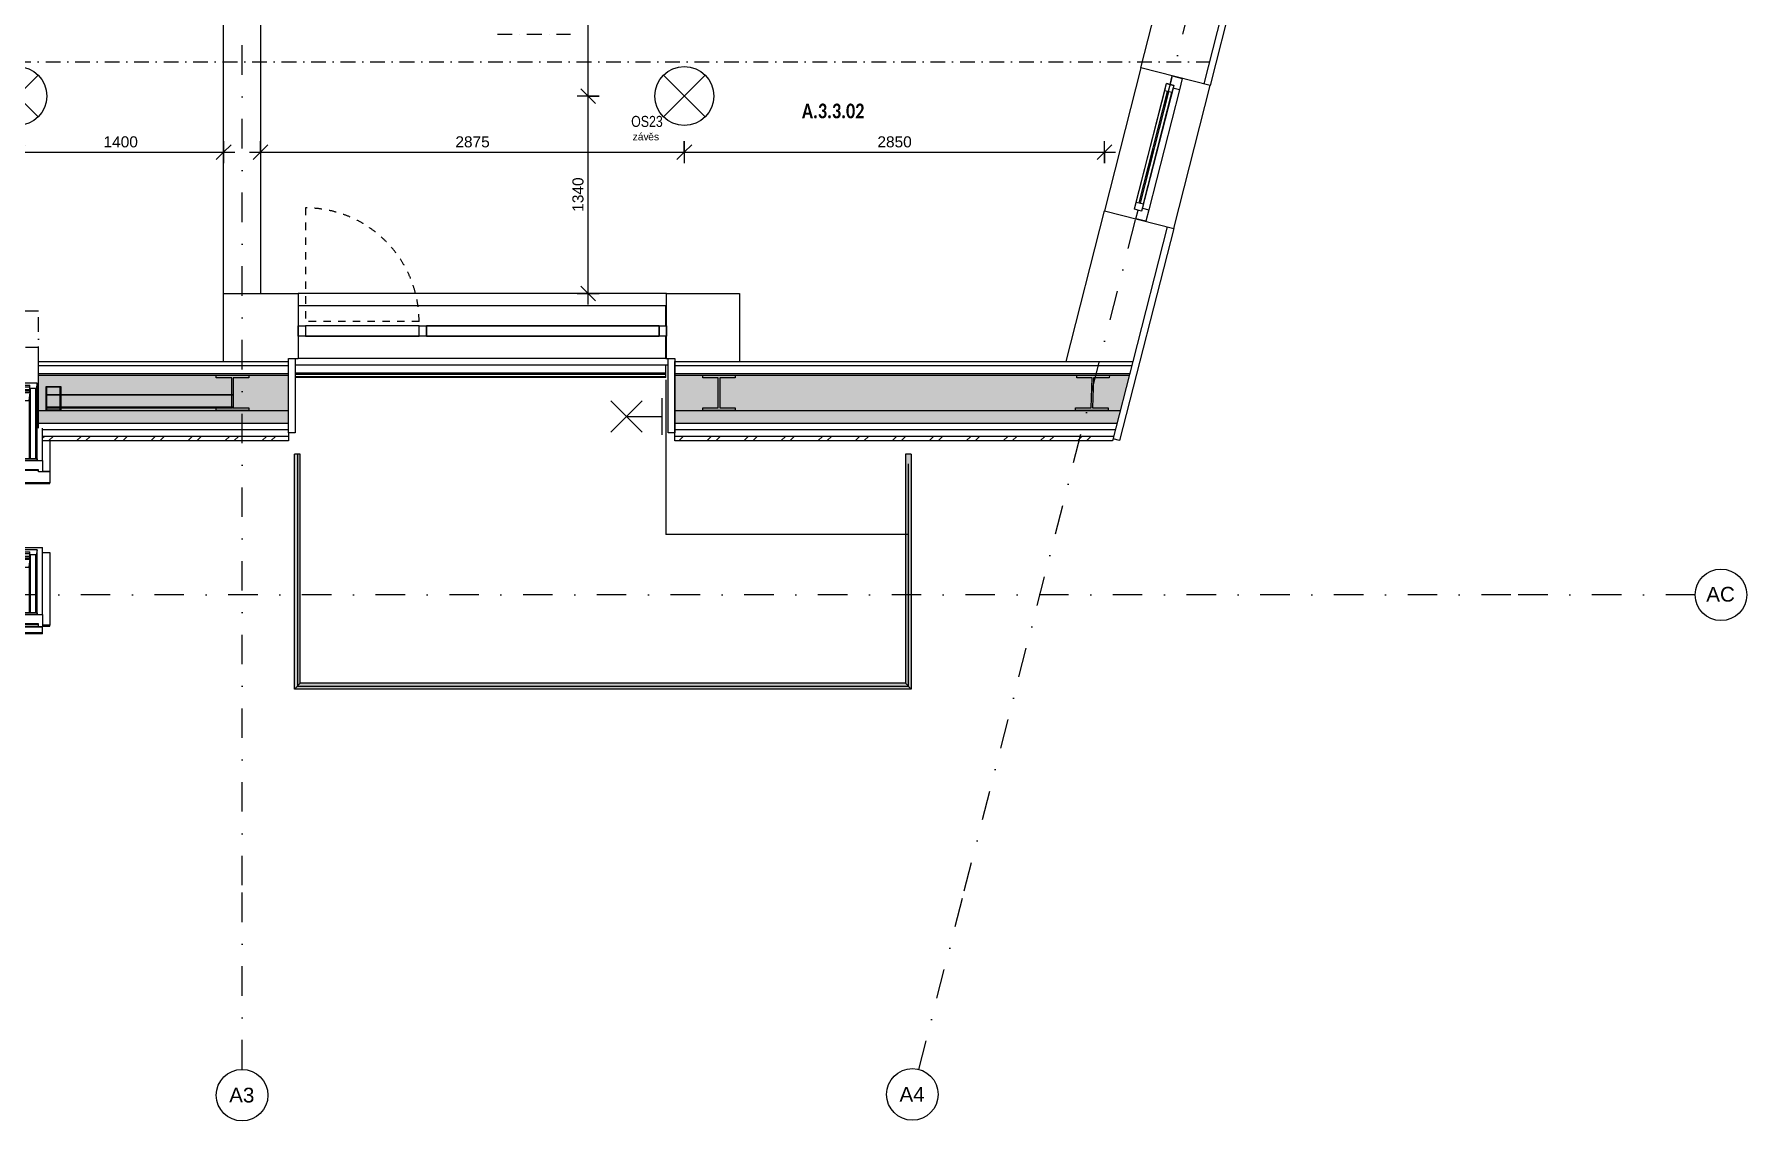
# Model space of a CAD drawing. Header units: millimetres. Extents: x -2236 to 45464, y -3604 to 14792.
# Drawn here: x 14790 to 26408, y -3604 to 3805 of the extents above; entities that cross this region are included whole.
import ezdxf

# ---------------------------------------------------------------- set-up
doc = ezdxf.new("R2010")
doc.units = ezdxf.units.MM
for name, pattern in [('HA_Dash_2mm-S1mm', [100, 50, -50]), ('HA_DashDot_10mm-S3mm', [500, 200, -150, 0, -150]), ('HA_DashDot_4mm-S1mm', [200, 100, -50, 0, -50])]:
    doc.linetypes.add(name, pattern=pattern)
for name, color, linetype, lineweight in [('-UNDERLAY_A-AREA-____-OTLN', 9, 'Continuous', 25), ('-UNDERLAY_A-FLOR-HRAL-OTLN', 9, 'Continuous', 9), ('-UNDERLAY_A-GLAZ-____-OTLN', 9, 'Continuous', 5), ('-UNDERLAY_A-GLAZ-CWMG-OTLN', 9, 'Continuous', 5), ('A-____-____-DIMS', 9, 'Continuous', 5), ('A-____-____-DIMS-50', 9, 'Continuous', 5), ('A-AREA-____-IDEN', 9, 'Continuous', 9), ('A-DOOR-____-OTLN', 9, 'Continuous', 9), ('A-FLOR-____-OVHD', 9, 'HA_DashDot_4mm-S1mm', 25), ('A-GENM-____-MCUT', 9, 'Continuous', 25), ('A-GENM-____-OTLN', 9, 'Continuous', 9), ('A-GLAZ-____-MCUT', 9, 'Continuous', 5), ('A-GLAZ-____-OTLN', 9, 'Continuous', 5), ('A-GLAZ-CURT-MCUT', 9, 'Continuous', 5), ('A-GLAZ-CURT-OTLN', 9, 'Continuous', 5), ('A-GLAZ-CWMG-MCUT', 9, 'Continuous', 5), ('A-GLAZ-CWMG-OTLN', 9, 'Continuous', 5), ('A-ROOF-____-MCUT', 9, 'Continuous', 25), ('A-ROOF-____-OTLN', 9, 'Continuous', 9), ('A-ROOF-____-PATT', 9, 'Continuous', 25), ('A-WALL-____-MCUT', 9, 'Continuous', 9), ('A-WALL-____-OTLN', 9, 'Continuous', 9), ('E-LITE-EQPM-IDEN', 9, 'Continuous', 9), ('E-LITE-EQPM-OTLN', 9, 'Continuous', 9), ('G-____-____-TEXT', 9, 'Continuous', 5), ('I-WALL-____-MCUT', 9, 'Continuous', 25), ('S-GRID-____-IDEN', 9, 'Continuous', 9), ('S-GRID-____-OTLN', 9, 'Continuous', 5)]:
    doc.layers.add(name, color=color, linetype=linetype, lineweight=lineweight)
doc.styles.add('Arial', font='arial.ttf', dxfattribs={"height": 100})
doc.styles.add('Arial_1', font='arial.ttf', dxfattribs={"height": 75})
doc.styles.add('Arial_2', font='arial.ttf', dxfattribs={"width": 0.8, "height": 75})
doc.styles.add('Arial_3', font='arial.ttf', dxfattribs={"height": 50})
doc.styles.add('Calibri_B', font='calibrib.ttf', dxfattribs={"width": 0.8, "height": 100})
doc.dimstyles.new('Inner_Dimensions_1', dxfattribs={"dimscale": 304.8, "dimtxt": 76.519455, "dimasz": 0.328084, "dimexe": 0.246063, "dimexo": 0.0625, "dimgap": 0.032808, "dimtad": 1, "dimdec": 0, "dimzin": 0, "dimdsep": 46, "dimtxsty": 'Arial_1', "dimblk1": 'OBLIQUE', "dimblk2": 'OBLIQUE', "dimsah": 1, "dimcen": 0.09, "dimdle": 0.246063, "dimazin": 0, "dimtfac": 1, "dimtdec": 4, "dimtix": 1, "dimtmove": 0, "dimatfit": 3, "dimfxl": 0.246063, "dimfxlon": 1, "dimtvp": 1, "dimtolj": 1, "dimtzin": 0, "dimlwd": 9, "dimlwe": 9, "dimarcsym": 2})
pattern_1 = [(0, (-300, 0), (58.594, 33.829), [39.062, -78.125]), (120, (-300, 0), (-58.593773, 33.82939), [39.062, -78.125]), (60, (-300, 0), (0.000227, 67.65839), [0, -78.125, 39.062, 0])]

# ---------------------------------------------------------------- blocks, each defined once
blk = doc.blocks.new('BD Libus_IFC_ifc-1-DSP_3NP-A')
at = {"layer": 'A-GENM-____-MCUT', "color": 7}
for p, q in [((14870, 1251), (14870, 1414)), ((14870, 1414), (14970, 1414)), ((14966, 1409), (14874, 1409)), ((14874, 1409), (14874, 1255)), ((14966, 1255), (14966, 1409)), ((14970, 1414), (14970, 1251)), ((16025, 1472), (16025, 1490)), ((16025, 1490), (16245, 1490)), ((16130, 1472), (16025, 1472)), ((16130, 1269), (16130, 1472)), ((16245, 1472), (16140, 1472)), ((16140, 1472), (16140, 1269)), ((16245, 1490), (16245, 1472)), ((19325, 1472), (19325, 1490)), ((19325, 1490), (19545, 1490)), ((19430, 1472), (19325, 1472)), ((19430, 1269), (19430, 1472)), ((19545, 1472), (19440, 1472)), ((19440, 1472), (19440, 1269)), ((19545, 1490), (19545, 1472)), ((21862, 1472), (21863, 1490)), ((21968, 1472), (21862, 1472)), ((21863, 1490), (22084, 1490)), ((21960, 1269), (21968, 1472)), ((21977, 1472), (21970, 1269)), ((22083, 1472), (21977, 1472)), ((22084, 1490), (22083, 1472)), ((14870, 1355), (14870, 1360)), ((14870, 1360), (16135, 1359)), ((16135, 1355), (14870, 1355)), ((16135, 1359), (16135, 1355)), ((14870, 1277), (16135, 1277)), ((14870, 1267), (14870, 1277)), ((16135, 1267), (14870, 1267)), ((14970, 1251), (14870, 1251)), ((14874, 1255), (14966, 1255)), ((16025, 1251), (16025, 1269)), ((16025, 1269), (16130, 1269)), ((16245, 1251), (16025, 1251)), ((16135, 1277), (16135, 1267)), ((16140, 1269), (16245, 1269)), ((16245, 1269), (16245, 1251)), ((19325, 1251), (19325, 1269)), ((19325, 1269), (19430, 1269)), ((19545, 1251), (19325, 1251)), ((19440, 1269), (19545, 1269)), ((19545, 1269), (19545, 1251)), ((21854, 1251), (21854, 1269)), ((21854, 1269), (21960, 1269)), ((22075, 1251), (21854, 1251)), ((21970, 1269), (22075, 1269)), ((22075, 1269), (22075, 1251))]:
    blk.add_line(p, q, dxfattribs=at)
blk = doc.blocks.new('Railing - Railing-1473673-DSP_3NP-A')
at = {"layer": '-UNDERLAY_A-FLOR-HRAL-OTLN'}
for points in [[(16555, -640), (16595, -600), (16595, 955), (16555, 955), (16555, 868)], [(20740, -640), (20740, 955), (20700, 955), (20700, -600)], [(16555, -640), (20740, -640), (20700, -600), (16595, -600)]]:
    blk.add_hatch(color=256, dxfattribs=at).paths.add_polyline_path(points)
for p, q in [((16595, 955), (16555, 955)), ((16555, -640), (16555, 955)), ((16595, -600), (16595, 955)), ((20740, 955), (20700, 955)), ((20700, 955), (20700, -600)), ((20740, 955), (20740, -640)), ((16595, -600), (16555, -640)), ((20740, -640), (16555, -640)), ((20700, -600), (16595, -600)), ((20700, -600), (20740, -640))]:
    blk.add_line(p, q, dxfattribs=at)
blk = doc.blocks.new('Obdélníková příčel - 50x70mm EXT-1774438-DSP_3NP-A')
at = {"layer": '-UNDERLAY_A-GLAZ-CWMG-OTLN'}
for p, q in [((10476.25, 1825), (10476.25, 1755)), ((12055, 1825), (10476.25, 1825)), ((10476.25, 1755), (12055, 1755)), ((12055, 1755), (12055, 1825))]:
    blk.add_line(p, q, dxfattribs=at)
blk = doc.blocks.new('Obdélníková příčel - 50x70mm EXT-1774440-DSP_3NP-A')
at = {"layer": '-UNDERLAY_A-GLAZ-CWMG-OTLN'}
for p, q in [((9655, 1825), (9655, 1755)), ((10426.25, 1825), (9655, 1825)), ((9655, 1755), (10426.25, 1755)), ((10426.25, 1755), (10426.25, 1825))]:
    blk.add_line(p, q, dxfattribs=at)
blk = doc.blocks.new('Roof-Windows_VELUX_GLL_1061 - PK06-1841059-DSP_3NP-A')
at = {"layer": '-UNDERLAY_A-GLAZ-____-OTLN'}
for p, q in [((13854, -207), (13854, 287)), ((13854, 287), (13904, 287)), ((13904, -134), (13904, 321)), ((13904, 321), (14846, 321)), ((14810, 306), (13940, 306)), ((13940, 306), (13940, -131)), ((13946, 269), (13940, 306)), ((13946, 269), (13946, 201)), ((13949, 260), (13946, 260)), ((13946, 258), (13949, 258)), ((13949, 235), (13946, 235)), ((13987, 271), (13949, 271)), ((13949, 271), (13949, -122)), ((13989, 253), (13987, 271)), ((13987, -122), (13987, 271)), ((13990, 260), (13988, 260)), ((13988, 258), (13990, 258)), ((13988, 253), (13988, 243)), ((13988, 253), (13990, 253)), ((13988, 243), (13994, 189)), ((13988, 243), (14762, 243)), ((13990, 291), (14760, 291)), ((13990, 291), (13990, 291)), ((13990, 291), (13990, 283)), ((13990, 283), (13990, 278)), ((14760, 278), (13990, 278)), ((13990, 278), (13990, 277)), ((13990, 277), (13990, 275)), ((13990, 275), (13990, 272)), ((13990, 272), (13990, 268)), ((13990, 268), (13990, 263)), ((13990, 263), (13990, 257)), ((13990, 263), (14760, 263)), ((13990, 257), (14760, 257)), ((13990, 257), (13990, 251)), ((13990, 251), (13990, 246)), ((13990, 246), (14760, 246)), ((14756, 189), (14762, 243)), ((14760, 283), (14760, 291)), ((14760, 291), (14760, 291)), ((14760, 278), (14760, 283)), ((14760, 277), (14760, 278)), ((14760, 275), (14760, 277)), ((14760, 272), (14760, 275)), ((14760, 268), (14760, 272)), ((14760, 263), (14760, 268)), ((14760, 257), (14760, 263)), ((14762, 260), (14760, 260)), ((14760, 258), (14762, 258)), ((14760, 251), (14760, 257)), ((14760, 253), (14762, 253)), ((14760, 246), (14760, 251)), ((14763, 271), (14761, 253)), ((14762, 243), (14762, 253)), ((14801, 271), (14763, 271)), ((14763, 271), (14763, -122)), ((14801, -122), (14801, 271)), ((14804, 260), (14801, 260)), ((14801, 258), (14804, 258)), ((14804, 235), (14801, 235)), ((14810, 306), (14804, 269)), ((14804, -122), (14804, 269)), ((14810, -131), (14810, 306)), ((14846, -134), (14846, 321)), ((14846, 287), (14896, 287)), ((14896, 287), (14896, -207)), ((13949, 228), (13946, 228)), ((13949, 219), (13946, 219)), ((13949, 176), (13946, 176)), ((13946, 167), (13949, 167)), ((13949, 159), (13946, 159)), ((13949, 154), (13946, 154)), ((13994, 189), (13994, -122)), ((14756, 185), (13994, 185)), ((14756, 189), (14756, -122)), ((14804, 228), (14801, 228)), ((14804, 219), (14801, 219)), ((14804, 176), (14801, 176)), ((14801, 167), (14804, 167)), ((14804, 159), (14801, 159)), ((14804, 154), (14801, 154)), ((13949, -40), (13946, -40)), ((13946, -40), (13949, -40)), ((14804, -40), (14801, -40)), ((14801, -40), (14804, -40)), ((13904, -207), (13854, -207)), ((13854, -207), (13854, -212)), ((13854, -212), (13904, -212)), ((13904, -218), (13904, -134)), ((13904, -134), (14846, -134)), ((13904, -207), (13904, -212)), ((13904, -218), (13904, -218)), ((13904, -218), (13904, -258)), ((13904, -218), (14846, -218)), ((14846, -218), (13904, -218)), ((14819, -197), (13931, -197)), ((13931, -197), (13931, -202)), ((13931, -202), (13931, -215)), ((14819, -202), (13931, -202)), ((13931, -215), (13931, -216)), ((13931, -215), (14819, -215)), ((13931, -216), (13931, -218)), ((14819, -216), (13931, -216)), ((13940, -131), (13940, -122)), ((14810, -122), (13940, -122)), ((13940, -131), (14810, -131)), ((14810, -122), (14810, -131)), ((14819, -202), (14819, -197)), ((14819, -215), (14819, -202)), ((14819, -216), (14819, -215)), ((14819, -218), (14819, -216)), ((14846, -134), (14846, -218)), ((14896, -207), (14846, -207)), ((14846, -207), (14846, -212)), ((14846, -212), (14896, -212)), ((14846, -258), (14846, -218)), ((14846, -218), (14846, -218)), ((14896, -212), (14896, -207)), ((13904, -258), (13904, -259)), ((14846, -258), (13904, -258)), ((13904, -259), (13904, -265)), ((14846, -265), (13904, -265)), ((14846, -259), (14846, -258)), ((14846, -265), (14846, -259))]:
    blk.add_line(p, q, dxfattribs=at)
blk = doc.blocks.new('HA_WD_SinglePanel - 1000x1500-2168128-DSP_3NP-A')
at = {"layer": 'A-GLAZ-____-MCUT'}
for p, q in [((-500, 0), (-500, 70)), ((-500, 70), (-420, 70)), ((-440, 0), (-500, 0)), ((-440, -25), (-440, 25)), ((-440, 25), (-390, 25)), ((-420, 70), (-420, 25)), ((-390, 25), (-390, -25)), ((390, 5), (-390, 5)), ((390, -25), (390, 25)), ((390, 25), (440, 25)), ((420, 25), (420, 70)), ((420, 70), (500, 70)), ((440, 25), (440, -25)), ((500, 0), (440, 0)), ((500, 70), (500, 0)), ((-390, -25), (-440, -25)), ((390, -5), (-390, -5)), ((440, -25), (390, -25))]:
    blk.add_line(p, q, dxfattribs=at)
at = {"layer": 'A-GLAZ-____-OTLN'}
for p, q in [((-440, 25), (-440, -25)), ((-440, 25), (440, 25)), ((-420, 70), (420, 70)), ((390, 25), (-390, 25)), ((440, 25), (440, -25)), ((440, -25), (-440, -25)), ((390, -25), (-390, -25))]:
    blk.add_line(p, q, dxfattribs=at)
blk = doc.blocks.new('Systémový panel - Sklo-1774810-DSP_3NP-A')
at = {"layer": 'A-GLAZ-CURT-MCUT'}
for p, q in [((-789, 0), (-789, 70)), ((-789, 70), (789, 70)), ((789, 0), (-789, 0)), ((789, 70), (789, 0))]:
    blk.add_line(p, q, dxfattribs=at)
blk = doc.blocks.new('Obdélníková příčel - 50x70mm EXT-1774437-DSP_3NP-A')
at = {"layer": 'A-GLAZ-CWMG-OTLN'}
for p, q in [((10426.25, 1825), (9655, 1825)), ((10426.25, 1755), (9655, 1755))]:
    blk.add_line(p, q, dxfattribs=at)
blk = doc.blocks.new('Obdélníková příčel - 50x70mm EXT-1499828-DSP_3NP-A')
at = {"layer": 'A-GLAZ-CWMG-MCUT'}
for p, q in [((0, 0), (-50, 0)), ((-50, 0), (-50, -70)), ((0, -70), (0, 0)), ((-50, -70), (0, -70))]:
    blk.add_line(p, q, dxfattribs=at)
blk = doc.blocks.new('Obdélníková příčel - 50x70mm EXT-1499829-DSP_3NP-A')
at = {"layer": 'A-GLAZ-CWMG-MCUT'}
for p, q in [((-50, 0), (0, 0)), ((-50, -70), (-50, 0)), ((0, 0), (0, -70)), ((0, -70), (-50, -70))]:
    blk.add_line(p, q, dxfattribs=at)
blk = doc.blocks.new('ABMV_CW_Single_Swing_Generic - Ex_Glass_SKLOPNE-1774811-DSP_3NP-A')
at = {"layer": 'A-DOOR-____-OTLN', "linetype": 'HA_Dash_2mm-S1mm', "lineweight": 5}
for p in [(-386, -30), (386, -801)]:
    blk.add_line(p, (386, -30), dxfattribs=at)
blk.add_arc((386, -30), 771, 180, 270, dxfattribs=at)
blk = doc.blocks.new('Obdélníková příčel - 50x70mm EXT-1499826-DSP_3NP-A')
at = {"layer": 'A-GLAZ-CWMG-MCUT'}
for p, q in [((25, 0), (-25, 0)), ((-25, 0), (-25, -70)), ((25, -70), (25, 0)), ((-25, -70), (25, -70))]:
    blk.add_line(p, q, dxfattribs=at)
blk = doc.blocks.new('HA_LF_GenericSymbol - OS23_pokoj-1621429-DSP_3NP-A')
at = {"layer": 'E-LITE-EQPM-OTLN', "color": 11, "lineweight": 25}
for p, q in [((141, 141), (-141, -141)), ((-141, 141), (141, -141))]:
    blk.add_line(p, q, dxfattribs=at)
blk.add_circle((0, 0), 200, dxfattribs=at)
blk = doc.blocks.new('Roof-Windows_VELUX_GLL_1061 - PK08-1836255-DSP_3NP-A')
at = {"layer": 'A-GLAZ-____-OTLN'}
for p, q in [((14810, 1437), (13940, 1437)), ((13940, 1437), (13940, 915)), ((13946, 1399), (13940, 1437)), ((13946, 1399), (13946, 1269)), ((13987, 1401), (13949, 1401)), ((13949, 1401), (13949, 923)), ((13989, 1383), (13987, 1401)), ((13987, 923), (13987, 1401)), ((13990, 1422), (14760, 1422)), ((13990, 1422), (13990, 1422)), ((13990, 1422), (13990, 1413)), ((13990, 1413), (13990, 1409)), ((14760, 1409), (13990, 1409)), ((13990, 1409), (13990, 1407)), ((13990, 1407), (13990, 1405)), ((13990, 1405), (13990, 1402)), ((13990, 1402), (13990, 1398)), ((13990, 1398), (13990, 1394)), ((14760, 1413), (14760, 1422)), ((14760, 1422), (14760, 1422)), ((14760, 1409), (14760, 1413)), ((14760, 1407), (14760, 1409)), ((14760, 1405), (14760, 1407)), ((14760, 1402), (14760, 1405)), ((14760, 1398), (14760, 1402)), ((14760, 1394), (14760, 1398)), ((14763, 1401), (14761, 1383)), ((14801, 1401), (14763, 1401)), ((14763, 1401), (14763, 923)), ((14801, 923), (14801, 1401)), ((14810, 1437), (14804, 1399)), ((14804, 923), (14804, 1399)), ((14810, 915), (14810, 1437)), ((13949, 1390), (13946, 1390)), ((13946, 1388), (13949, 1388)), ((13949, 1365), (13946, 1365)), ((13949, 1358), (13946, 1358)), ((13949, 1349), (13946, 1349)), ((13949, 1306), (13946, 1306)), ((13946, 1297), (13949, 1297)), ((13949, 1289), (13946, 1289)), ((13949, 1284), (13946, 1284)), ((13990, 1390), (13988, 1390)), ((13988, 1388), (13990, 1388)), ((13988, 1383), (13988, 1374)), ((13988, 1383), (13990, 1383)), ((13988, 1374), (13994, 1320)), ((13988, 1374), (14762, 1374)), ((13990, 1394), (13990, 1387)), ((13990, 1394), (14760, 1394)), ((13990, 1387), (14760, 1387)), ((13990, 1387), (13990, 1382)), ((13990, 1382), (13990, 1376)), ((13990, 1376), (14760, 1376)), ((13994, 1320), (13994, 923)), ((14756, 1316), (13994, 1316)), ((14756, 1320), (14762, 1374)), ((14756, 1320), (14756, 923)), ((14760, 1387), (14760, 1394)), ((14762, 1390), (14760, 1390)), ((14760, 1388), (14762, 1388)), ((14760, 1382), (14760, 1387)), ((14760, 1383), (14762, 1383)), ((14760, 1376), (14760, 1382)), ((14762, 1374), (14762, 1383)), ((14804, 1390), (14801, 1390)), ((14801, 1388), (14804, 1388)), ((14804, 1365), (14801, 1365)), ((14804, 1358), (14801, 1358)), ((14804, 1349), (14801, 1349)), ((14804, 1306), (14801, 1306)), ((14801, 1297), (14804, 1297)), ((14804, 1289), (14801, 1289)), ((14804, 1284), (14801, 1284)), ((13904, 911), (13904, 1131)), ((13949, 1048), (13946, 1048)), ((13946, 1048), (13949, 1048)), ((14804, 1048), (14801, 1048)), ((14801, 1048), (14804, 1048)), ((14846, 911), (14846, 1131)), ((13854, 838), (13854, 1045)), ((14896, 1045), (14896, 838)), ((13904, 838), (13854, 838)), ((13854, 761), (13854, 838)), ((13854, 838), (13931, 838)), ((13904, 838), (13904, 911)), ((13904, 911), (14846, 911)), ((14819, 848), (13931, 848)), ((13931, 848), (13931, 843)), ((13931, 843), (13931, 834)), ((14819, 843), (13931, 843)), ((13940, 915), (13940, 923)), ((14810, 923), (13940, 923)), ((13940, 915), (14810, 915)), ((14810, 923), (14810, 915)), ((14819, 843), (14819, 848)), ((14819, 834), (14819, 843)), ((14819, 838), (14896, 838)), ((14846, 911), (14846, 838)), ((14896, 838), (14846, 838)), ((14896, 838), (14896, 761)), ((14896, 761), (13854, 761)), ((13854, 761), (13854, 756)), ((13854, 756), (14896, 756)), ((14896, 756), (14896, 761))]:
    blk.add_line(p, q, dxfattribs=at)
blk = doc.blocks.new('HA_GM_Gutter_Balcony - HA_GM_Gutter_Facade TP03-1709745-DSP_3NP-A')
at = {"layer": 'A-GENM-____-OTLN'}
for p, q in [((2650, 5), (135, 5)), ((2650, 5), (2650, 60)), ((2650, -5), (2650, 5)), ((2650, -5), (135, -5)), ((2650, -21), (135, -21)), ((2650, -25), (135, -25)), ((2650, -21), (2650, -5)), ((2650, -25), (2650, -21))]:
    blk.add_line(p, q, dxfattribs=at)
blk = doc.blocks.new('HA_LF_GenericSymbol nastenne svitidlo - nastenne svitidlo-1925317-DSP_3NP-A')
at = {"layer": 'E-LITE-EQPM-OTLN', "color": 11, "lineweight": 25}
for p, q in [((-240, -125), (-240, 125)), ((0, 0), (-240, 0)), ((107, -107), (-107, 107)), ((-107, -107), (107, 107))]:
    blk.add_line(p, q, dxfattribs=at)
blk = doc.blocks.new('Grid - Radius 3_5mm-353793-DSP_3NP-A')
at = {"layer": 'S-GRID-____-IDEN'}
blk.add_circle((0, 0), 3.5, dxfattribs=at)
blk = doc.blocks.new('DIMBLOCK56-DSP_3NP-A')
at = {"layer": 'A-____-____-DIMS-50', "lineweight": 9}
for p, q in [((14675, 3079), (14675, 2929)), ((14675, 3004), (14675, 3079)), ((14675, 3004), (14725, 3054)), ((16075, 3079), (16075, 2929)), ((16075, 3004), (16075, 3079)), ((16075, 3004), (16125, 3054)), ((14675, 3004), (14625, 2954)), ((14675, 3004), (16150, 3004)), ((16075, 3004), (16025, 2954))]:
    blk.add_line(p, q, dxfattribs=at)
at = {"layer": 'A-____-____-DIMS-50', "color": 0, "lineweight": 9, "insert": (15260, 3112), "char_height": 75, "width": 276.88, "attachment_point": 1, "line_spacing_factor": 0.941778, "style": 'Arial_1'}
blk.add_mtext('1400', dxfattribs=at)
blk = doc.blocks.new('_Oblique')
at = {"color": 0, "linetype": 'ByBlock', "lineweight": -2}
blk.add_line((-0.5, -0.5), (0.5, 0.5), dxfattribs=at)
blk = doc.blocks.new('DIMBLOCK67-DSP_3NP-A')
at = {"layer": 'A-____-____-DIMS-50', "lineweight": 9}
for p, q in [((18623, 3385), (18473, 3385)), ((18548, 3385), (18498, 3435)), ((18548, 1970), (18548, 3385)), ((18548, 3385), (18598, 3335)), ((18548, 3385), (18623, 3385)), ((18548, 2045), (18498, 2095)), ((18473, 2045), (18623, 2045)), ((18548, 2045), (18473, 2045)), ((18548, 2045), (18598, 1995))]:
    blk.add_line(p, q, dxfattribs=at)
at = {"layer": 'A-____-____-DIMS-50', "color": 0, "lineweight": 9, "insert": (18441, 2600), "char_height": 75, "width": 276.88, "attachment_point": 1, "rotation": 90, "line_spacing_factor": 0.941778, "style": 'Arial_1'}
blk.add_mtext('1340', dxfattribs=at)
blk = doc.blocks.new('DIMBLOCK68-DSP_3NP-A')
at = {"layer": 'A-____-____-DIMS-50', "lineweight": 9}
for p, q in [((18548, 4760), (18498, 4810)), ((18548, 3385), (18548, 4835)), ((18473, 4760), (18623, 4760)), ((18548, 4760), (18473, 4760)), ((18548, 4760), (18598, 4710)), ((18623, 3385), (18473, 3385)), ((18548, 3385), (18498, 3435)), ((18548, 3385), (18598, 3335)), ((18548, 3385), (18623, 3385))]:
    blk.add_line(p, q, dxfattribs=at)
at = {"layer": 'A-____-____-DIMS-50', "color": 0, "lineweight": 9, "insert": (18441, 3957), "char_height": 75, "width": 276.88, "attachment_point": 1, "rotation": 90, "line_spacing_factor": 0.941778, "style": 'Arial_1'}
blk.add_mtext('1375', dxfattribs=at)
blk = doc.blocks.new('DIMBLOCK73-DSP_3NP-A')
at = {"layer": 'A-____-____-DIMS-50', "lineweight": 9}
for p, q in [((16325, 3079), (16325, 2929)), ((16325, 3004), (16325, 3079)), ((16325, 3004), (16375, 3054)), ((19200, 3079), (19200, 2929)), ((19200, 3004), (19200, 3079)), ((19200, 3004), (19250, 3054)), ((16250, 3004), (19200, 3004)), ((16325, 3004), (16275, 2954)), ((19200, 3004), (19150, 2954))]:
    blk.add_line(p, q, dxfattribs=at)
at = {"layer": 'A-____-____-DIMS-50', "color": 0, "lineweight": 9, "insert": (17647, 3112), "char_height": 75, "width": 276.88, "attachment_point": 1, "line_spacing_factor": 0.941778, "style": 'Arial_1'}
blk.add_mtext('2875', dxfattribs=at)
blk = doc.blocks.new('DIMBLOCK74-DSP_3NP-A')
at = {"layer": 'A-____-____-DIMS-50', "lineweight": 9}
for p, q in [((19200, 3079), (19200, 2929)), ((19200, 3004), (19200, 3079)), ((19200, 3004), (19250, 3054)), ((22050, 2929), (22050, 3079)), ((22050, 3004), (22100, 3054)), ((19200, 3004), (19150, 2954)), ((19200, 3004), (22125, 3004)), ((22050, 3004), (22000, 2954)), ((22050, 3004), (22050, 2929))]:
    blk.add_line(p, q, dxfattribs=at)
at = {"layer": 'A-____-____-DIMS-50', "color": 0, "lineweight": 9, "insert": (20510, 3112), "char_height": 75, "width": 276.88, "attachment_point": 1, "line_spacing_factor": 0.941778, "style": 'Arial_1'}
blk.add_mtext('2850', dxfattribs=at)

msp = doc.modelspace()

# ---------------------------------------------------------------- hatches: boundary and pattern name
at = {"layer": 'A-ROOF-____-PATT', "lineweight": 5}
h = msp.add_hatch(dxfattribs=at)
h.set_pattern_fill('FP_2', color=256, style=0, pattern_type=2)
h.set_pattern_definition(pattern_1)
h.paths.add_polyline_path([(22158.5, 1251.2), (22219.4, 1489.8), (19135, 1489.8), (19135, 1251.2), (21900.5, 1251.2)])
h.paths.add_polyline_path([(265.8, 1251.2), (1870, 1251.2), (1870, 1489.8), (-340, 1489.8), (-340, 1251.2)])
h.paths.add_polyline_path([(4490, 1251.2), (5786.3, 1251.2), (5786.3, 1489.8), (4490, 1489.8), (4490, 1402.4)])
h.paths.add_polyline_path([(6673.7, 1251.2), (8420, 1251.2), (8420, 1489.8), (6673.7, 1489.8), (6673.7, 1268.9)])
h.paths.add_polyline_path([(16515, 1251.2), (16515, 1489.8), (14818.7, 1489.8), (14818.7, 1251.2), (16075.7, 1251.2)])
h.paths.add_polyline_path([(12165, 1251.2), (13931.3, 1251.2), (13931.3, 1489.8), (12165, 1489.8), (12165, 1402.4)])
h = msp.add_hatch(dxfattribs=at)
h.set_pattern_fill('FP_2', color=256, style=0, pattern_type=2)
h.set_pattern_definition(pattern_1)
h.paths.add_polyline_path([(22136.4, 1164.5), (22158.5, 1251.2), (19135, 1251.2), (19135, 1164.5), (21900.5, 1164.5)])
h.paths.add_polyline_path([(-340, 1164.5), (1870, 1164.5), (1870, 1251.2), (-340, 1251.2)])
h.paths.add_polyline_path([(4490, 1164.5), (5786.3, 1164.5), (5786.3, 1251.2), (4490, 1251.2)])
h.paths.add_polyline_path([(16515, 1164.5), (16515, 1251.2), (14818.7, 1251.2), (14818.7, 1164.5), (16075.7, 1164.5)])
h.paths.add_polyline_path([(6673.7, 1164.5), (8420, 1164.5), (8420, 1251.2), (6673.7, 1251.2)])
h.paths.add_polyline_path([(13931.3, 1164.5), (13931.3, 1251.2), (12165, 1251.2), (12165, 1164.5), (13787.5, 1164.5)])
h = msp.add_hatch(dxfattribs=at)
h.set_pattern_fill('FP_1', color=256, style=0, pattern_type=2)
h.set_pattern_definition([(45, (-300, 0), (-125.7236, 125.7236), []), (45, (-300, 190.5), (-125.7236, 125.7236), [])])
h.paths.add_polyline_path([(22106, 1045.2), (22114.3, 1077.8), (19135, 1077.8), (19135, 1045.2), (21900.5, 1045.2)])
h.paths.add_polyline_path([(-385, 1045.2), (1870, 1045.2), (1870, 1077.8), (-340, 1077.8), (-340, 1065.3), (-385, 1065.3)])
h.paths.add_polyline_path([(4490, 1045.2), (5759, 1045.2), (5759, 1077.8), (4490, 1077.8)])
h.paths.add_polyline_path([(16515, 1045.2), (16515, 1077.8), (14846, 1077.8), (14846, 1045.2), (16075.7, 1045.2)])
h.paths.add_polyline_path([(6701, 1045.2), (8420, 1045.2), (8420, 1077.8), (6701, 1077.2)])
h.paths.add_polyline_path([(12165, 1045.2), (13904, 1045.7), (13904, 1077.8), (12165, 1077.8)])

# ---------------------------------------------------------------- linework, layer by layer
at = {"layer": '-UNDERLAY_A-AREA-____-OTLN'}
for p, q in [((19075, 1458.9), (19075, 410)), ((16575, 954.5), (16575, -620)), ((20720, -620), (20720, 890)), ((20720, 410), (19075, 410)), ((16575, -620), (20720, -620))]:
    msp.add_line(p, q, dxfattribs=at)
at = {"layer": 'A-FLOR-____-OVHD'}
for p, q in [((17932.3, 3804.8), (18427.7, 3804.8)), ((-340, 3616.8), (22761.9, 3616.8)), ((14818.7, 1925.3), (13931.3, 1925.3)), ((14818.7, 1584.7), (14818.7, 1925.3)), ((13931.3, 1680.5), (14818.7, 1680.5))]:
    msp.add_line(p, q, dxfattribs=at)
at = {"layer": 'A-ROOF-____-MCUT'}
for p, q in [((14818.7, 1131.2), (14818.7, 1584.7)), ((14818.7, 1584.7), (16515, 1584.7)), ((19135, 1045.2), (19135, 1584.7)), ((19135, 1584.7), (22243.6, 1584.7)), ((22243.6, 1584.7), (22106, 1045.2)), ((16515, 1099.4), (16515, 1045.2)), ((16515, 1045.2), (14846, 1045.2)), ((22106, 1045.2), (19135, 1045.2))]:
    msp.add_line(p, q, dxfattribs=at)
at = {"layer": 'A-ROOF-____-MCUT', "lineweight": 9}
for p, q in [((14818.7, 1557.5), (16515, 1557.5)), ((19135, 1557.5), (22236.6, 1557.5)), ((14818.7, 1503.3), (16515, 1503.3)), ((14818.7, 1489.8), (16515, 1489.8)), ((19135, 1503.3), (22222.8, 1503.3)), ((19135, 1489.8), (22219.4, 1489.8)), ((14818.7, 1251.2), (16515, 1251.2)), ((14818.7, 1164.5), (16515, 1164.5)), ((19135, 1251.2), (22158.5, 1251.2)), ((19135, 1164.5), (22136.4, 1164.5)), ((14846, 1121.1), (16515, 1121.1)), ((14846, 1077.8), (16515, 1077.8)), ((19135, 1121.1), (22125.3, 1121.1)), ((19135, 1077.8), (22114.3, 1077.8))]:
    msp.add_line(p, q, dxfattribs=at)
at = {"layer": 'A-ROOF-____-OTLN'}
for p, q in [((19075, 1961.8), (16580, 1961.8)), ((19075, 1825), (19075, 1961.8)), ((19075, 1605), (19075, 1755)), ((19075, 1605), (19080, 1605))]:
    msp.add_line(p, q, dxfattribs=at)
at = {"layer": 'A-WALL-____-MCUT'}
for p, q in [((23496.1, 6495.1), (22723.7, 3467.1)), ((22476.6, 2498.1), (22243.6, 1584.7)), ((16075, 2045), (16325, 2045))]:
    msp.add_line(p, q, dxfattribs=at)
at = {"layer": 'A-WALL-____-MCUT', "lineweight": 25}
for p, q in [((23539.7, 6484), (22767.3, 3456)), ((22297.4, 3575.8), (22996.7, 6317.5)), ((22767.3, 3456), (22297.4, 3575.8)), ((21789.5, 1584.7), (22050.2, 2606.9)), ((22050.2, 2606.9), (22520.2, 2487)), ((22520.2, 2487), (22152.7, 1046.6)), ((16075, 1584.7), (16075, 2045)), ((16325, 2045), (16580, 2045)), ((16580, 2045), (16580, 1605)), ((19080, 2045), (19575, 2045)), ((19080, 1605), (19080, 2045)), ((19575, 2045), (19575, 1584.7)), ((16515, 1099.4), (16515, 1605)), ((16515, 1605), (16580, 1605)), ((16560, 1605), (16560, 1099.4)), ((19080, 1605), (19135, 1605)), ((19090, 1099.4), (19090, 1605)), ((19135, 1605), (19135, 1099.4)), ((19135, 1584.7), (19135, 1584.7)), ((16560, 1099.4), (16515, 1099.4)), ((19135, 1099.4), (19090, 1099.4)), ((22152.7, 1046.6), (22109.1, 1057.7))]:
    msp.add_line(p, q, dxfattribs=at)
at = {"layer": 'A-WALL-____-OTLN'}
for p, q in [((22297.4, 3575.8), (22050.2, 2606.9)), ((22520.2, 2487), (22767.3, 3456)), ((19080, 2045), (16580, 2045)), ((19080, 1961.8), (19075, 1961.8)), ((16560, 1560), (19090, 1560)), ((19075, 1605), (16580, 1605))]:
    msp.add_line(p, q, dxfattribs=at)
at = {"layer": 'I-WALL-____-MCUT'}
for p, q in [((16075, 2045), (16075, 5925)), ((16325, 4760), (16325, 2045))]:
    msp.add_line(p, q, dxfattribs=at)
at = {"layer": 'S-GRID-____-OTLN', "linetype": 'HA_DashDot_10mm-S3mm', "lineweight": 9}
for p, q in [((16200, -1971.1), (16200, 13159.9)), ((21099.6, -2009.9), (24979, 13198.7)), ((24807.7, 0), (-636.4, 0)), ((26057.7, 0), (24807.7, 0)), ((16200, -3221.1), (16200, -1971.1)), ((20790.6, -3221.1), (21099.6, -2009.9))]:
    msp.add_line(p, q, dxfattribs=at)

# ---------------------------------------------------------------- block references
at = {"layer": '-UNDERLAY_A-FLOR-HRAL-OTLN'}
msp.add_blockref('Railing - Railing-1473673-DSP_3NP-A', (0, 0), dxfattribs=at)
at = {"layer": '-UNDERLAY_A-GLAZ-____-OTLN'}
msp.add_blockref('Roof-Windows_VELUX_GLL_1061 - PK06-1841059-DSP_3NP-A', (0, 0), dxfattribs=at)
at = {"layer": '-UNDERLAY_A-GLAZ-CWMG-OTLN'}
for name in ['Obdélníková příčel - 50x70mm EXT-1774440-DSP_3NP-A', 'Obdélníková příčel - 50x70mm EXT-1774438-DSP_3NP-A']:
    msp.add_blockref(name, (6975, 0), dxfattribs=at)
at = {"lineweight": 5}
msp.add_blockref('BD Libus_IFC_ifc-1-DSP_3NP-A', (0, 0), dxfattribs=at)
at = {"layer": 'A-DOOR-____-OTLN', "rotation": 180}
msp.add_blockref('ABMV_CW_Single_Swing_Generic - Ex_Glass_SKLOPNE-1774811-DSP_3NP-A', (17015.6, 1825), dxfattribs=at)
at = {"layer": 'A-GENM-____-OTLN'}
msp.add_blockref('HA_GM_Gutter_Balcony - HA_GM_Gutter_Facade TP03-1709745-DSP_3NP-A', (16425, 1500), dxfattribs=at)
at = {"layer": 'A-GLAZ-____-OTLN', "rotation": 255.690068739286}
msp.add_blockref('HA_WD_SinglePanel - 1000x1500-2168128-DSP_3NP-A', (22387, 3037), dxfattribs=at)
at = {"layer": 'A-GLAZ-____-OTLN'}
msp.add_blockref('Roof-Windows_VELUX_GLL_1061 - PK08-1836255-DSP_3NP-A', (0, 0), dxfattribs=at)
at = {"layer": 'A-GLAZ-CURT-OTLN', "rotation": 180}
msp.add_blockref('Systémový panel - Sklo-1774810-DSP_3NP-A', (18240.6, 1825), dxfattribs=at)
at = {"layer": 'A-GLAZ-CWMG-OTLN', "extrusion": (0, 0, -1)}
for name, p in [('Obdélníková příčel - 50x70mm EXT-1499828-DSP_3NP-A', (-16580, 1825)), ('Obdélníková příčel - 50x70mm EXT-1499826-DSP_3NP-A', (-17426.3, 1825))]:
    msp.add_blockref(name, p, dxfattribs=at)
at = {"layer": 'A-GLAZ-CWMG-OTLN'}
for name, p in [('Obdélníková příčel - 50x70mm EXT-1774437-DSP_3NP-A', (6975, 0)), ('Obdélníková příčel - 50x70mm EXT-1499829-DSP_3NP-A', (19080, 1825))]:
    msp.add_blockref(name, p, dxfattribs=at)
at = {"layer": 'E-LITE-EQPM-OTLN', "color": 11, "lineweight": 25}
for p in [(14675, 3385), (19200, 3385)]:
    msp.add_blockref('HA_LF_GenericSymbol - OS23_pokoj-1621429-DSP_3NP-A', p, dxfattribs=at)
at = {"layer": 'E-LITE-EQPM-OTLN', "color": 11, "lineweight": 25, "rotation": 180}
msp.add_blockref('HA_LF_GenericSymbol nastenne svitidlo - nastenne svitidlo-1925317-DSP_3NP-A', (18807.5, 1210), dxfattribs=at)
at = {"layer": 'S-GRID-____-IDEN', "xscale": 49.99999999999998, "yscale": 49.99999999999998, "zscale": 49.99999999999998}
for p, rotation in [((26232.7, 0), 90), ((20747.4, -3390.7), 345.6900687392856)]:
    msp.add_blockref('Grid - Radius 3_5mm-353793-DSP_3NP-A', p, dxfattribs=dict(at, rotation=rotation))
msp.add_blockref('Grid - Radius 3_5mm-353793-DSP_3NP-A', (16200, -3396.1), dxfattribs=at)

# ---------------------------------------------------------------- texts
at = {"layer": 'A-AREA-____-IDEN', "lineweight": 5, "insert": (19998.3, 3334), "char_height": 100, "width": 525.907, "attachment_point": 1, "style": 'Calibri_B'}
msp.add_mtext('A.3.3.02', dxfattribs=at)
at = {"layer": 'E-LITE-EQPM-IDEN', "lineweight": 5, "insert": (18839.6, 3250.6), "char_height": 75, "width": 262.953, "attachment_point": 1, "style": 'Arial_2'}
msp.add_mtext('OS23', dxfattribs=at)
at = {"layer": 'G-____-____-TEXT', "color": 11, "lineweight": 9, "char_height": 50, "attachment_point": 1, "style": 'Arial_3'}
for s, insert, width in [('záv', (18849.5, 3134.6), 128.27), ('ěs', (18955.3, 3134.6), 92.194)]:
    msp.add_mtext(s, dxfattribs=dict(at, insert=insert, width=width))
at = {"layer": 'S-GRID-____-IDEN', "lineweight": 5, "char_height": 100, "attachment_point": 1, "style": 'Arial'}
for s, insert, width in [('AC', (26133, 53.9), 240.506), ('A3', (16112.6, -3345.4), 212.447), ('A4', (20659.7, -3340.4), 212.447)]:
    msp.add_mtext(s, dxfattribs=dict(at, insert=insert, width=width))

# ---------------------------------------------------------------- dimensions: what is measured, and where the dimension line sits
at = {"layer": 'A-____-____-DIMS', "lineweight": 9}
for base, p1, p2, override, picture, middle in [((18548.2, 4760), (18623.2, 3385), (18473.2, 4760), {"dimpost": '<>', "dimfxl": 1383.157619}, 'DIMBLOCK68-DSP_3NP-A', (18499.8, 4072.5)), ((18548.2, 3385), (18473.2, 2045), (18623.2, 3385), {"dimpost": '<>', "dimfxl": 1348.369386}, 'DIMBLOCK67-DSP_3NP-A', (18499.8, 2715))]:
    dim = msp.add_linear_dim(base=base, p1=p1, p2=p2, angle=90, dimstyle='Inner_Dimensions_1', override=override, dxfattribs=at)
    dim.commit()
    dim.dimension.update_dxf_attribs({"geometry": picture, "text_midpoint": middle})
for base, p1, p2, override, picture, middle in [((16075, 3004.2), (14675, 3079.2), (16075, 3079.2), {"dimpost": '<>', "dimfxl": 1400}, 'DIMBLOCK56-DSP_3NP-A', (15375, 3052.5)), ((19200, 3004.2), (16325, 3079.2), (19200, 3079.2), {"dimpost": '<>', "dimfxl": 2875}, 'DIMBLOCK73-DSP_3NP-A', (17762.5, 3052.5)), ((22050.2, 3004.2), (19200, 3079.2), (22050.2, 2929.2), {"dimpost": '<>', "dimfxl": 2854.158554}, 'DIMBLOCK74-DSP_3NP-A', (20625.1, 3052.5))]:
    dim = msp.add_linear_dim(base=base, p1=p1, p2=p2, dimstyle='Inner_Dimensions_1', override=override, dxfattribs=at)
    dim.commit()
    dim.dimension.update_dxf_attribs({"geometry": picture, "text_midpoint": middle})

doc.saveas('drawing.dxf')
